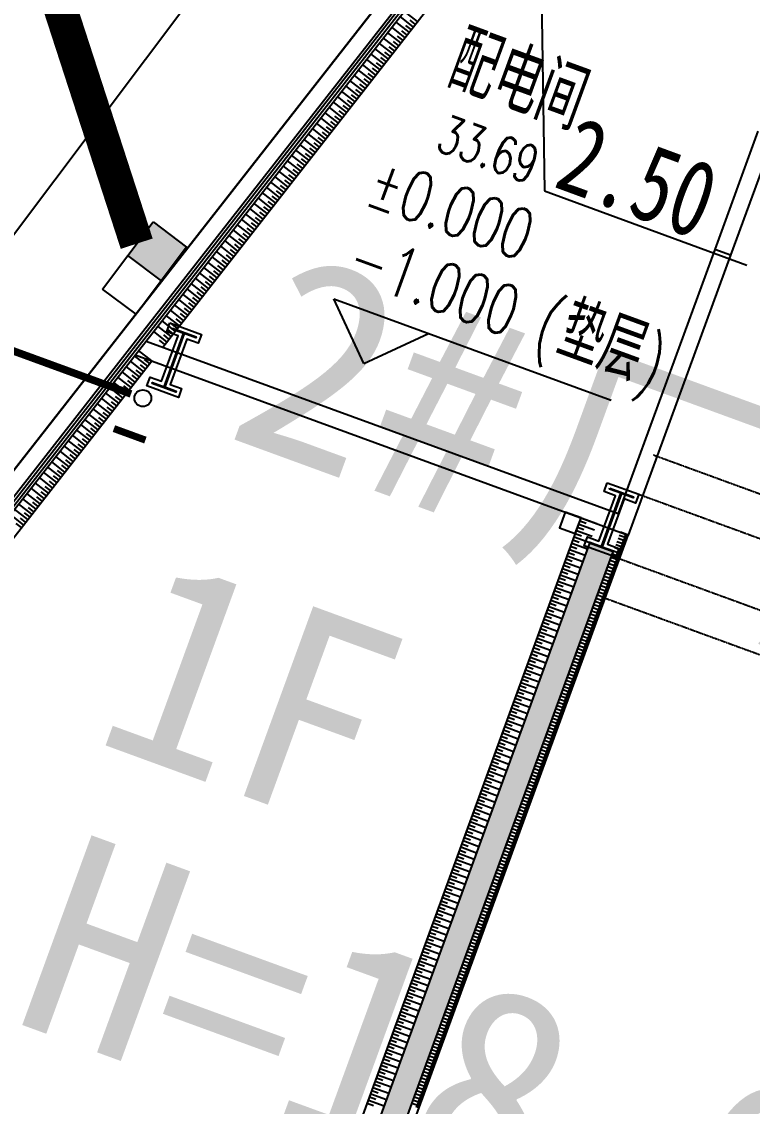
# Model space of a CAD drawing. Extents: x -111898 to 889894, y -2 to 1194865.
# Drawn here: x 571220 to 579928, y 933711 to 946635 of the extents above; entities that cross this region are included whole.
import ezdxf

# ---------------------------------------------------------------- set-up
doc = ezdxf.new("R2010")
doc.units = 0
doc.header["$LTSCALE"] = 10
doc.header["$MEASUREMENT"] = 0
doc.linetypes.add('10平面$0$DASH', pattern=[0.35, 0.25, -0.1])
doc.layers.get('Defpoints').update_dxf_attribs({"color": 210})
for name, color, linetype in [('0-WALL', 252, 'Continuous'), ('1-单体雨水', 131, 'Continuous'), ('10平面$0$99平面图例外参$0$A-HATCH-2', 251, 'Continuous'), ('10平面$0$A-LIN-V', 9, 'Continuous'), ('10平面$0$AS-WALL', 40, 'Continuous'), ('10平面$0$PUB_HATCH', 8, 'Continuous'), ('Gps-ZF雨水', 4, 'TG_Y'), ('TWT_雨水口', 4, 'Continuous'), ('VPIPE-雨水', 4, 'Continuous'), ('WALL', 252, 'Continuous'), ('污水标高', 2, 'Continuous')]:
    doc.layers.add(name, color=color, linetype=linetype)
doc.styles.add('-宋体', font='', dxfattribs={"width": 0.75})
doc.styles.add('10平面$0$A-AREA', font='SIMPLEX', dxfattribs={"bigfont": 'GBCBIG'})
doc.styles.add('10平面$0$A-STANDARD', font='SIMPLEX', dxfattribs={"bigfont": 'GBCBIG'})
doc.styles.add('TG_LINETYPE', font='SIMPLEX', dxfattribs={"width": 0.8, "height": 3.5, "bigfont": 'HZTXT'})
doc.styles.add('黑体', font='', dxfattribs={"height": 12})
doc.styles.get('-宋体').set_extended_font_data('SimSun')
doc.styles.get('黑体').set_extended_font_data('SimHei')
doc.linetypes.add('TG_Y', pattern='A,2,-0.3,["Y",TG_LINETYPE,S=0.1,R=0,X=-0.25,Y=-0.15],0', length=2.3)

# ---------------------------------------------------------------- blocks, each defined once
blk = doc.blocks.new('10平面$0$99平面图例外参$0$$LinePat$填挖边坡')
at = {"color": 0}
for p, q in [((0, 0), (0, -1500)), ((300, 0), (300, -600))]:
    blk.add_line(p, q, dxfattribs=at)
at = {"layer": 'Defpoints', "color": 0}
blk.add_point((600, 0), dxfattribs=at)
blk = doc.blocks.new('$TwtSys$00000424')
for p, q in [((-500, 250), (500, 250)), ((-500, -250), (-500, 250)), ((0, -250), (0, 250)), ((500, 250), (500, -250)), ((500, -250), (-500, -250))]:
    blk.add_line(p, q)
blk.add_solid([(0, 250), (500, 250), (0, -250), (500, -250)])

msp = doc.modelspace()

# ---------------------------------------------------------------- hatches: boundary and pattern name
at = {"layer": '0-WALL'}
h = msp.add_hatch(dxfattribs=at)
h.set_pattern_fill('草坪或沼泽', color=8, scale=400, angle=-0.200257)
h.set_pattern_definition([(359.79974, (-824318.4, 704905.5), (1605.5824, 1594.398), [240, -48, 64, -48, 240, -960]), (359.79974, (-824398.3, 704953.8), (1605.5824, 1594.398), [160, -120, 240, -120, 160, -800]), (359.79974, (-823836, 705591.9), (1605.5824, 1594.398), [200, -80, 200, -1120]), (359.79974, (-824634.9, 705914.7), (1605.5824, 1594.398), [80, -160, 80, -1280]), (89.79974, (-824474.9, 705914.1), (-1594.398, 1605.5824), [144, -1456]), (89.79974, (-823998.3, 704952.4), (-1594.398, 1605.5824), [160, -1440]), (89.79974, (-823596, 705591), (-1594.398, 1605.5824), [160, -1440]), (44.79974, (-823790.3, 704935.7), (5.5922, 1599.9902), [160, -2102.7417]), (134.79974, (-824206.3, 704937.2), (-1599.9902, 5.5922), [160, -2102.7417]), (63.23469, (-823838.3, 704943.9), (5.5922, 1599.99023), [160, -3417.7088]), (75.7635, (-823918.27, 704952.15), (5.59221, 1599.99023), [160, -6436.969]), (75.7635, (-823516.03, 705590.75), (5.59221, 1599.99023), [128, -6468.969]), (75.7635, (-824442.9, 705914), (5.59221, 1599.99023), [112, -6484.969]), (103.835987, (-824078.27, 704952.7), (5.59221, 1599.99023), [160, -6436.969]), (103.835987, (-823676.03, 705591.3), (5.59221, 1599.99023), [128, -6468.969]), (103.835987, (-824506.9, 705914.2), (5.59221, 1599.99023), [112, -6484.969]), (116.364795, (-824158.3, 704945), (5.5922, 1599.99023), [160, -3417.7069])])
edge = h.paths.add_edge_path()
edge.add_line((741503.08, 933538.38), (741712.87, 934018.57))
edge.add_line((741712.87, 934018.57), (745060.96, 941812.89))
edge.add_line((745060.96, 941812.89), (766890.86, 1001849.76))
edge.add_line((766890.86, 1001849.76), (760346.98, 1016169.02))
edge.add_line((760346.98, 1016169.02), (737579.78, 1026362.54))
edge.add_line((737579.78, 1026362.54), (720756.11, 1037729.77))
edge.add_line((720756.11, 1037729.77), (653654.65, 1067773.01))
edge.add_line((653654.65, 1067773.01), (467795.25, 820503.81))
edge.add_line((467795.25, 820503.81), (468143.58, 820404.89))
edge.add_line((468143.58, 820404.89), (647181.92, 1058601.18))
edge.add_line((647181.92, 1058601.18), (648464.56, 1058132.56))
edge.add_line((648464.56, 1058132.56), (650350.23, 1063296.8))
edge.add_line((650350.23, 1063296.8), (720796.15, 1037558.69))
edge.add_line((720796.15, 1037558.69), (718909.6, 1032395.07))
edge.add_line((718909.6, 1032395.07), (725484.49, 1029992.9))
edge.add_line((725484.49, 1029992.9), (726513.26, 1032808.65))
edge.add_line((726513.26, 1032808.65), (729331.07, 1031779.14))
edge.add_line((729331.07, 1031779.14), (728302.36, 1028963.46))
edge.add_line((728302.36, 1028963.46), (747084.56, 1022101.19))
edge.add_line((747084.56, 1022101.19), (755217.14, 1018452.95))
edge.add_arc((743028.5, 1006160.87), 17310.64, -14.619994, 45.242091, ccw=False)
edge.add_line((759778.64, 1001791.54), (760685.99, 1001458.08))
edge.add_line((760685.99, 1001458.08), (765094.65, 999847.31))
edge.add_line((765094.65, 999847.31), (740941.69, 933744.02))
edge.add_line((740941.69, 933744.02), (741503.08, 933538.38))
at = {"layer": '10平面$0$PUB_HATCH'}
h = msp.add_hatch(dxfattribs=at)
h.set_pattern_fill('石膏板', color=256, scale=30, angle=-20.070289, style=0)
h.set_pattern_definition([(24.929711, (581260.3, 187846.72), (-44.707476, 96.183378), [24, -82.06602]), (114.929711, (581417.13, 187789.42), (-96.183378, -44.707476), [24, -82.06602])])
h.paths.add_polyline_path([(577988.7, 940419.94), (573280.37, 927533.13), (573562.16, 927430.18), (578270.49, 940316.99)])

# ---------------------------------------------------------------- linework, layer by layer
at = {"layer": '0-WALL'}
msp.add_lwpolyline([(538866.53, 897594.94), (540564.37, 902241.95), (583454.23, 957054.5), (585074.39, 956462.56), (585689.2, 958145.32, 0.20332738), (578593.17, 954034.59), (536751.57, 898367.67)], format="xyb", close=True, dxfattribs=at)
at = {"layer": '1-单体雨水', "const_width": 90}
msp.add_lwpolyline([(569845.81, 943177.37), (572522.74, 942199.33)], dxfattribs=at)
at = {"layer": '10平面$0$A-LIN-V', "color": 8}
for p, q in [((572900.74, 942757.98), (577727.83, 948926.02)), ((541012.29, 902010.93), (572771.16, 942592.39)), ((573092.52, 927601.76), (577886.64, 940723.4)), ((573656.08, 927395.86), (578450.21, 940517.49))]:
    msp.add_line(p, q, dxfattribs=at)
at = {"layer": '10平面$0$AS-WALL', "color": 8}
for p, q in [((577988.7, 940419.94), (573280.37, 927533.13)), ((578270.49, 940316.99), (577988.7, 940419.94)), ((573562.16, 927430.18), (578270.49, 940316.99))]:
    msp.add_line(p, q, dxfattribs=at)
at = {"layer": 'Defpoints', "color": 1}
msp.add_lwpolyline([(577818.01, 940535.54), (577886.64, 940723.4), (577698.79, 940792.03), (577630.15, 940604.18)], close=True, dxfattribs=at)
at = {"layer": 'Gps-ZF雨水', "ltscale": 0.1, "const_width": 400}
for points in [[(572590.61, 943989.66), (570708.09, 949784.01)], [(572492.04, 941678.21), (572521.02, 941757.53)]]:
    msp.add_lwpolyline(points, dxfattribs=at)
at = {"layer": 'VPIPE-雨水', "linetype": 'Continuous'}
msp.add_circle((572663.63, 942147.85), 100, dxfattribs=at)
at = {"layer": 'WALL', "color": 8}
for p, q in [((572549.71, 942796.2), (577506.38, 949129.83)), ((572575.96, 942775.65), (577532.63, 949109.28)), ((572602.21, 942755.11), (577558.88, 949088.74)), ((572628.46, 942734.57), (577585.13, 949068.2)), ((579995.37, 945329.45), (579480.61, 943920.55)), ((580183.23, 945260.82), (579668.47, 943851.91)), ((579480.61, 943920.55), (578330.99, 940773.98)), ((579668.47, 943851.91), (578450.21, 940517.49)), ((575298.67, 942563.25), (574941.01, 943332.72)), ((574941.01, 943332.72), (578247.25, 942124.75)), ((575298.67, 942563.25), (576068.13, 942920.91)), ((540746.79, 902158.45), (572549.71, 942796.2)), ((572703.25, 942830.13), (578330.99, 940773.98)), ((540776.29, 902142.06), (572575.96, 942775.65)), ((540805.79, 902125.67), (572602.21, 942755.11)), ((540835.29, 902109.28), (572628.46, 942734.57)), ((572573.66, 942664.55), (578450.21, 940517.49))]:
    msp.add_line(p, q, dxfattribs=at)
at = {"layer": 'WALL', "color": 8, "linetype": '10平面$0$DASH'}
for p, q in [((578746.41, 941473.93), (705829.96, 895042.66)), ((578574.83, 941004.29), (705658.38, 894573.03)), ((578300.29, 940252.87), (705383.84, 893821.61)), ((578128.7, 939783.23), (705212.25, 893351.97))]:
    msp.add_line(p, q, dxfattribs=at)
at = {"layer": 'WALL', "color": 8}
for points in [[(539724.47, 899943.12), (540564.37, 902241.95), (575898.74, 947392.18), (576134.99, 947207.29)], [(579668.47, 943851.91), (579480.61, 943920.55)]]:
    msp.add_lwpolyline(points, dxfattribs=at)
for points in [[(572986.16, 943046.17), (573361.87, 942908.9), (573323.43, 942803.7), (573186.3, 942853.8), (572988.63, 942312.78), (573125.76, 942262.68), (573087.33, 942157.48), (572711.62, 942294.75), (572750.06, 942399.95), (572887.19, 942349.84), (573084.86, 942890.86), (572947.72, 942940.97)], [(573015.96, 942982.04), (573297.74, 942879.09), (573293.63, 942867.82), (573156.49, 942917.92), (572924.51, 942282.98), (573061.64, 942232.87), (573057.52, 942221.6), (572775.74, 942324.55), (572779.86, 942335.82), (572916.99, 942285.72), (573148.98, 942920.67), (573011.84, 942970.77)], [(578199.12, 941141.56), (578574.83, 941004.29), (578536.39, 940899.09), (578399.26, 940949.19), (578201.59, 940408.17), (578338.73, 940358.07), (578300.29, 940252.87), (577924.58, 940390.14), (577963.02, 940495.34), (578100.15, 940445.24), (578297.82, 940986.26), (578160.68, 941036.36)], [(578228.92, 941077.44), (578510.71, 940974.48), (578506.59, 940963.21), (578369.45, 941013.32), (578137.47, 940378.37), (578274.6, 940328.26), (578270.49, 940316.99), (577988.7, 940419.94), (577992.82, 940431.22), (578129.96, 940381.11), (578361.94, 941016.06), (578224.81, 941066.16)]]:
    msp.add_lwpolyline(points, close=True, dxfattribs=at)
at = {"layer": '污水标高', "color": 2}
for p, q in [((577348.31, 950874.58), (577452.36, 944619.2)), ((577452.36, 944619.2), (579860.75, 943733.07))]:
    msp.add_line(p, q, dxfattribs=at)

# ---------------------------------------------------------------- block references
at = {"layer": '10平面$0$99平面图例外参$0$A-HATCH-2', "color": 8}
for p, xscale, yscale, zscale, rotation in [((575886.57, 946573.26), 0.1345763054429145, 0.1333333333333333, 0.1333333333333333, 231.9534248527316), ((575936.33, 946636.85), 0.1345763054429145, 0.1333333333333333, 0.1333333333333333, 231.9534248527316), ((575787.04, 946446.09), 0.1345763054429145, 0.1333333333333333, 0.1333333333333333, 231.9534248527316), ((575836.81, 946509.68), 0.1345763054429145, 0.1333333333333333, 0.1333333333333333, 231.9534248527316), ((575687.52, 946318.91), 0.1345763054429145, 0.1333333333333333, 0.1333333333333333, 231.9534248527316), ((575737.28, 946382.5), 0.1345763054429145, 0.1333333333333333, 0.1333333333333333, 231.9534248527316), ((575587.99, 946191.74), 0.1345763054429145, 0.1333333333333333, 0.1333333333333333, 231.9534248527316), ((575637.75, 946255.32), 0.1345763054429145, 0.1333333333333333, 0.1333333333333333, 231.9534248527316), ((575488.46, 946064.56), 0.1345763054429145, 0.1333333333333333, 0.1333333333333333, 231.9534248527316), ((575538.22, 946128.15), 0.1345763054429145, 0.1333333333333333, 0.1333333333333333, 231.9534248527316), ((575388.93, 945937.38), 0.1345763054429145, 0.1333333333333333, 0.1333333333333333, 231.9534248527316), ((575438.7, 946000.97), 0.1345763054429145, 0.1333333333333333, 0.1333333333333333, 231.9534248527316), ((575289.41, 945810.21), 0.1345763054429145, 0.1333333333333333, 0.1333333333333333, 231.9534248527316), ((575339.17, 945873.79), 0.1345763054429145, 0.1333333333333333, 0.1333333333333333, 231.9534248527316), ((575189.88, 945683.03), 0.1345763054429145, 0.1333333333333333, 0.1333333333333333, 231.9534248527316), ((575239.64, 945746.62), 0.1345763054429145, 0.1333333333333333, 0.1333333333333333, 231.9534248527316), ((575090.35, 945555.85), 0.1345763054429145, 0.1333333333333333, 0.1333333333333333, 231.9534248527316), ((575140.11, 945619.44), 0.1345763054429145, 0.1333333333333333, 0.1333333333333333, 231.9534248527316), ((574990.82, 945428.68), 0.1345763054429145, 0.1333333333333333, 0.1333333333333333, 231.9534248527316), ((575040.59, 945492.27), 0.1345763054429145, 0.1333333333333333, 0.1333333333333333, 231.9534248527316), ((574891.3, 945301.5), 0.1345763054429145, 0.1333333333333333, 0.1333333333333333, 231.9534248527316), ((574941.06, 945365.09), 0.1345763054429145, 0.1333333333333333, 0.1333333333333333, 231.9534248527316), ((574791.77, 945174.33), 0.1345763054429145, 0.1333333333333333, 0.1333333333333333, 231.9534248527316), ((574841.53, 945237.91), 0.1345763054429145, 0.1333333333333333, 0.1333333333333333, 231.9534248527316), ((574692.24, 945047.15), 0.1345763054429145, 0.1333333333333333, 0.1333333333333333, 231.9534248527316), ((574742, 945110.74), 0.1345763054429145, 0.1333333333333333, 0.1333333333333333, 231.9534248527316), ((574592.71, 944919.97), 0.1345763054429145, 0.1333333333333333, 0.1333333333333333, 231.9534248527316), ((574642.48, 944983.56), 0.1345763054429145, 0.1333333333333333, 0.1333333333333333, 231.9534248527316), ((574443.42, 944729.21), 0.1345763054429145, 0.1333333333333333, 0.1333333333333333, 231.9534248527316), ((574493.18, 944792.8), 0.1345763054429145, 0.1333333333333333, 0.1333333333333333, 231.9534248527316), ((574542.95, 944856.38), 0.1345763054429145, 0.1333333333333333, 0.1333333333333333, 231.9534248527316), ((574343.89, 944602.03), 0.1345763054429145, 0.1333333333333333, 0.1333333333333333, 231.9534248527316), ((574393.66, 944665.62), 0.1345763054429145, 0.1333333333333333, 0.1333333333333333, 231.9534248527316), ((574244.37, 944474.86), 0.1345763054429145, 0.1333333333333333, 0.1333333333333333, 231.9534248527316), ((574294.13, 944538.44), 0.1345763054429145, 0.1333333333333333, 0.1333333333333333, 231.9534248527316), ((574144.84, 944347.68), 0.1345763054429145, 0.1333333333333333, 0.1333333333333333, 231.9534248527316), ((574194.6, 944411.27), 0.1345763054429145, 0.1333333333333333, 0.1333333333333333, 231.9534248527316), ((574045.31, 944220.5), 0.1345763054429145, 0.1333333333333333, 0.1333333333333333, 231.9534248527316), ((574095.07, 944284.09), 0.1345763054429145, 0.1333333333333333, 0.1333333333333333, 231.9534248527316), ((573945.78, 944093.33), 0.1345763054429145, 0.1333333333333333, 0.1333333333333333, 231.9534248527316), ((573995.55, 944156.92), 0.1345763054429145, 0.1333333333333333, 0.1333333333333333, 231.9534248527316), ((573846.26, 943966.15), 0.1345763054429145, 0.1333333333333333, 0.1333333333333333, 231.9534248527316), ((573896.02, 944029.74), 0.1345763054429145, 0.1333333333333333, 0.1333333333333333, 231.9534248527316), ((573746.73, 943838.97), 0.1345763054429145, 0.1333333333333333, 0.1333333333333333, 231.9534248527316), ((573796.49, 943902.56), 0.1345763054429145, 0.1333333333333333, 0.1333333333333333, 231.9534248527316), ((573647.2, 943711.8), 0.1345763054429145, 0.1333333333333333, 0.1333333333333333, 231.9534248527316), ((573696.96, 943775.39), 0.1345763054429145, 0.1333333333333333, 0.1333333333333333, 231.9534248527316), ((573547.67, 943584.62), 0.1345763054429145, 0.1333333333333333, 0.1333333333333333, 231.9534248527316), ((573597.44, 943648.21), 0.1345763054429145, 0.1333333333333333, 0.1333333333333333, 231.9534248527316), ((573448.15, 943457.45), 0.1345763054429145, 0.1333333333333333, 0.1333333333333333, 231.9534248527316), ((573497.91, 943521.03), 0.1345763054429145, 0.1333333333333333, 0.1333333333333333, 231.9534248527316), ((573348.62, 943330.27), 0.1345763054429145, 0.1333333333333333, 0.1333333333333333, 231.9534248527316), ((573398.38, 943393.86), 0.1345763054429145, 0.1333333333333333, 0.1333333333333333, 231.9534248527316), ((573249.09, 943203.09), 0.1345763054429145, 0.1333333333333333, 0.1333333333333333, 231.9534248527316), ((573298.85, 943266.68), 0.1345763054429145, 0.1333333333333333, 0.1333333333333333, 231.9534248527316), ((573149.56, 943075.92), 0.1345763054429145, 0.1333333333333333, 0.1333333333333333, 231.9534248527316), ((573199.33, 943139.51), 0.1345763054429145, 0.1333333333333333, 0.1333333333333333, 231.9534248527316), ((573050.04, 942948.74), 0.1345763054429145, 0.1333333333333333, 0.1333333333333333, 231.9534248527316), ((573099.8, 943012.33), 0.1345763054429145, 0.1333333333333333, 0.1333333333333333, 231.9534248527316), ((572950.51, 942821.57), 0.1345763054429145, 0.1333333333333333, 0.1333333333333333, 231.9534248527316), ((573000.27, 942885.15), 0.1345763054429145, 0.1333333333333333, 0.1333333333333333, 231.9534248527316), ((572771.16, 942592.39), 0.133362719495067, 0.1333333333333333, 0.1333333333333333, 231.9534248527314), ((572623.21, 942403.35), 0.133362719495067, 0.1333333333333333, 0.1333333333333333, 231.9534248527314), ((572672.53, 942466.36), 0.133362719495067, 0.1333333333333333, 0.1333333333333333, 231.9534248527314), ((572721.84, 942529.38), 0.133362719495067, 0.1333333333333333, 0.1333333333333333, 231.9534248527314), ((572524.58, 942277.32), 0.133362719495067, 0.1333333333333333, 0.1333333333333333, 231.9534248527314), ((572573.9, 942340.33), 0.133362719495067, 0.1333333333333333, 0.1333333333333333, 231.9534248527314), ((572425.95, 942151.29), 0.133362719495067, 0.1333333333333333, 0.1333333333333333, 231.9534248527314), ((572475.27, 942214.3), 0.133362719495067, 0.1333333333333333, 0.1333333333333333, 231.9534248527314), ((572327.32, 942025.26), 0.133362719495067, 0.1333333333333333, 0.1333333333333333, 231.9534248527314), ((572376.64, 942088.27), 0.133362719495067, 0.1333333333333333, 0.1333333333333333, 231.9534248527314), ((572228.69, 941899.23), 0.133362719495067, 0.1333333333333333, 0.1333333333333333, 231.9534248527314), ((572278.01, 941962.24), 0.133362719495067, 0.1333333333333333, 0.1333333333333333, 231.9534248527314), ((572130.06, 941773.2), 0.133362719495067, 0.1333333333333333, 0.1333333333333333, 231.9534248527314), ((572179.38, 941836.22), 0.133362719495067, 0.1333333333333333, 0.1333333333333333, 231.9534248527314), ((572031.43, 941647.17), 0.133362719495067, 0.1333333333333333, 0.1333333333333333, 231.9534248527314), ((572080.75, 941710.19), 0.133362719495067, 0.1333333333333333, 0.1333333333333333, 231.9534248527314), ((571932.8, 941521.14), 0.133362719495067, 0.1333333333333333, 0.1333333333333333, 231.9534248527314), ((571982.12, 941584.16), 0.133362719495067, 0.1333333333333333, 0.1333333333333333, 231.9534248527314), ((571834.17, 941395.11), 0.133362719495067, 0.1333333333333333, 0.1333333333333333, 231.9534248527314), ((571883.49, 941458.13), 0.133362719495067, 0.1333333333333333, 0.1333333333333333, 231.9534248527314), ((571735.54, 941269.08), 0.133362719495067, 0.1333333333333333, 0.1333333333333333, 231.9534248527314), ((571784.86, 941332.1), 0.133362719495067, 0.1333333333333333, 0.1333333333333333, 231.9534248527314), ((571636.91, 941143.05), 0.133362719495067, 0.1333333333333333, 0.1333333333333333, 231.9534248527314), ((571686.23, 941206.07), 0.133362719495067, 0.1333333333333333, 0.1333333333333333, 231.9534248527314), ((571538.28, 941017.02), 0.133362719495067, 0.1333333333333333, 0.1333333333333333, 231.9534248527314), ((571587.6, 941080.04), 0.133362719495067, 0.1333333333333333, 0.1333333333333333, 231.9534248527314), ((571439.65, 940891), 0.133362719495067, 0.1333333333333333, 0.1333333333333333, 231.9534248527314), ((571488.97, 940954.01), 0.133362719495067, 0.1333333333333333, 0.1333333333333333, 231.9534248527314), ((571341.02, 940764.97), 0.133362719495067, 0.1333333333333333, 0.1333333333333333, 231.9534248527314), ((571390.34, 940827.98), 0.133362719495067, 0.1333333333333333, 0.1333333333333333, 231.9534248527314), ((571242.39, 940638.94), 0.133362719495067, 0.1333333333333333, 0.1333333333333333, 231.9534248527314), ((571291.71, 940701.95), 0.133362719495067, 0.1333333333333333, 0.1333333333333333, 231.9534248527314), ((577886.64, 940723.4), -0.1338122605365914, 0.1333333333333333, 0.1333333333333333, 69.92971143377902), ((577859.09, 940647.99), -0.1338122605365914, 0.1333333333333333, 0.1333333333333333, 69.92971143377902), ((577803.99, 940497.16), -0.1338122605365914, 0.1333333333333333, 0.1333333333333333, 69.92971143377902), ((577831.54, 940572.57), -0.1338122605365914, 0.1333333333333333, 0.1333333333333333, 69.92971143377902), ((578422.73, 940442.3), 0.06671442215871667, 0.06666666666666667, 0.06666666666666667, 249.9297114335308), ((578436.47, 940479.9), 0.06671442215871667, 0.06666666666666667, 0.06666666666666667, 249.9297114335308), ((578450.21, 940517.49), 0.06671442215871667, 0.06666666666666667, 0.06666666666666667, 249.9297114335308), ((577748.88, 940346.34), -0.1338122605365914, 0.1333333333333333, 0.1333333333333333, 69.92971143377902), ((577776.43, 940421.75), -0.1338122605365914, 0.1333333333333333, 0.1333333333333333, 69.92971143377902), ((578381.52, 940329.51), 0.06671442215871667, 0.06666666666666667, 0.06666666666666667, 249.9297114335308), ((578395.26, 940367.1), 0.06671442215871667, 0.06666666666666667, 0.06666666666666667, 249.9297114335308), ((578409, 940404.7), 0.06671442215871667, 0.06666666666666667, 0.06666666666666667, 249.9297114335308), ((577721.33, 940270.93), -0.1338122605365914, 0.1333333333333333, 0.1333333333333333, 69.92971143377902), ((578326.58, 940179.11), 0.06671442215871667, 0.06666666666666667, 0.06666666666666667, 249.9297114335308), ((578340.31, 940216.71), 0.06671442215871667, 0.06666666666666667, 0.06666666666666667, 249.9297114335308), ((578354.05, 940254.31), 0.06671442215871667, 0.06666666666666667, 0.06666666666666667, 249.9297114335308), ((578367.79, 940291.91), 0.06671442215871667, 0.06666666666666667, 0.06666666666666667, 249.9297114335308), ((577666.22, 940120.1), -0.1338122605365914, 0.1333333333333333, 0.1333333333333333, 69.92971143377902), ((577693.78, 940195.52), -0.1338122605365914, 0.1333333333333333, 0.1333333333333333, 69.92971143377902), ((578285.36, 940066.32), 0.06671442215871667, 0.06666666666666667, 0.06666666666666667, 249.9297114335308), ((578299.1, 940103.92), 0.06671442215871667, 0.06666666666666667, 0.06666666666666667, 249.9297114335308), ((578312.84, 940141.52), 0.06671442215871667, 0.06666666666666667, 0.06666666666666667, 249.9297114335308), ((577611.12, 939969.28), -0.1338122605365914, 0.1333333333333333, 0.1333333333333333, 69.92971143377902), ((577638.67, 940044.69), -0.1338122605365914, 0.1333333333333333, 0.1333333333333333, 69.92971143377902), ((578230.42, 939915.93), 0.06671442215871667, 0.06666666666666667, 0.06666666666666667, 249.9297114335308), ((578244.15, 939953.53), 0.06671442215871667, 0.06666666666666667, 0.06666666666666667, 249.9297114335308), ((578257.89, 939991.12), 0.06671442215871667, 0.06666666666666667, 0.06666666666666667, 249.9297114335308), ((578271.63, 940028.72), 0.06671442215871667, 0.06666666666666667, 0.06666666666666667, 249.9297114335308), ((577556.01, 939818.46), -0.1338122605365914, 0.1333333333333333, 0.1333333333333333, 69.92971143377902), ((577583.57, 939893.87), -0.1338122605365914, 0.1333333333333333, 0.1333333333333333, 69.92971143377902), ((578189.21, 939803.14), 0.06671442215871667, 0.06666666666666667, 0.06666666666666667, 249.9297114335308), ((578202.94, 939840.73), 0.06671442215871667, 0.06666666666666667, 0.06666666666666667, 249.9297114335308), ((578216.68, 939878.33), 0.06671442215871667, 0.06666666666666667, 0.06666666666666667, 249.9297114335308), ((577528.46, 939743.05), -0.1338122605365914, 0.1333333333333333, 0.1333333333333333, 69.92971143377902), ((578134.26, 939652.74), 0.06671442215871667, 0.06666666666666667, 0.06666666666666667, 249.9297114335308), ((578148, 939690.34), 0.06671442215871667, 0.06666666666666667, 0.06666666666666667, 249.9297114335308), ((578161.73, 939727.94), 0.06671442215871667, 0.06666666666666667, 0.06666666666666667, 249.9297114335308), ((578175.47, 939765.54), 0.06671442215871667, 0.06666666666666667, 0.06666666666666667, 249.9297114335308), ((577473.36, 939592.22), -0.1338122605365914, 0.1333333333333333, 0.1333333333333333, 69.92971143377902), ((577500.91, 939667.63), -0.1338122605365914, 0.1333333333333333, 0.1333333333333333, 69.92971143377902), ((578093.05, 939539.95), 0.06671442215871667, 0.06666666666666667, 0.06666666666666667, 249.9297114335308), ((578106.79, 939577.55), 0.06671442215871667, 0.06666666666666667, 0.06666666666666667, 249.9297114335308), ((578120.52, 939615.15), 0.06671442215871667, 0.06666666666666667, 0.06666666666666667, 249.9297114335308), ((577418.25, 939441.4), -0.1338122605365914, 0.1333333333333333, 0.1333333333333333, 69.92971143377902), ((577445.8, 939516.81), -0.1338122605365914, 0.1333333333333333, 0.1333333333333333, 69.92971143377902), ((578038.1, 939389.56), 0.06671442215871667, 0.06666666666666667, 0.06666666666666667, 249.9297114335308), ((578051.84, 939427.16), 0.06671442215871667, 0.06666666666666667, 0.06666666666666667, 249.9297114335308), ((578065.58, 939464.76), 0.06671442215871667, 0.06666666666666667, 0.06666666666666667, 249.9297114335308), ((578079.31, 939502.35), 0.06671442215871667, 0.06666666666666667, 0.06666666666666667, 249.9297114335308), ((577390.7, 939365.99), -0.1338122605365914, 0.1333333333333333, 0.1333333333333333, 69.92971143377902), ((577996.89, 939276.77), 0.06671442215871667, 0.06666666666666667, 0.06666666666666667, 249.9297114335308), ((578010.63, 939314.36), 0.06671442215871667, 0.06666666666666667, 0.06666666666666667, 249.9297114335308), ((578024.37, 939351.96), 0.06671442215871667, 0.06666666666666667, 0.06666666666666667, 249.9297114335308), ((577335.59, 939215.16), -0.1338122605365914, 0.1333333333333333, 0.1333333333333333, 69.92971143377902), ((577363.15, 939290.58), -0.1338122605365914, 0.1333333333333333, 0.1333333333333333, 69.92971143377902), ((577955.68, 939163.97), 0.06671442215871667, 0.06666666666666667, 0.06666666666666667, 249.9297114335308), ((577969.42, 939201.57), 0.06671442215871667, 0.06666666666666667, 0.06666666666666667, 249.9297114335308), ((577983.16, 939239.17), 0.06671442215871667, 0.06666666666666667, 0.06666666666666667, 249.9297114335308), ((577280.49, 939064.34), -0.1338122605365914, 0.1333333333333333, 0.1333333333333333, 69.92971143377902), ((577308.04, 939139.75), -0.1338122605365914, 0.1333333333333333, 0.1333333333333333, 69.92971143377902), ((577900.74, 939013.58), 0.06671442215871667, 0.06666666666666667, 0.06666666666666667, 249.9297114335308), ((577914.47, 939051.18), 0.06671442215871667, 0.06666666666666667, 0.06666666666666667, 249.9297114335308), ((577928.21, 939088.78), 0.06671442215871667, 0.06666666666666667, 0.06666666666666667, 249.9297114335308), ((577941.95, 939126.38), 0.06671442215871667, 0.06666666666666667, 0.06666666666666667, 249.9297114335308), ((577225.38, 938913.52), -0.1338122605365914, 0.1333333333333333, 0.1333333333333333, 69.92971143377902), ((577252.94, 938988.93), -0.1338122605365914, 0.1333333333333333, 0.1333333333333333, 69.92971143377902), ((577859.53, 938900.79), 0.06671442215871667, 0.06666666666666667, 0.06666666666666667, 249.9297114335308), ((577873.26, 938938.39), 0.06671442215871667, 0.06666666666666667, 0.06666666666666667, 249.9297114335308), ((577887, 938975.98), 0.06671442215871667, 0.06666666666666667, 0.06666666666666667, 249.9297114335308), ((577197.83, 938838.11), -0.1338122605365914, 0.1333333333333333, 0.1333333333333333, 69.92971143377902), ((577804.58, 938750.4), 0.06671442215871667, 0.06666666666666667, 0.06666666666666667, 249.9297114335308), ((577818.32, 938787.99), 0.06671442215871667, 0.06666666666666667, 0.06666666666666667, 249.9297114335308), ((577832.05, 938825.59), 0.06671442215871667, 0.06666666666666667, 0.06666666666666667, 249.9297114335308), ((577845.79, 938863.19), 0.06671442215871667, 0.06666666666666667, 0.06666666666666667, 249.9297114335308), ((577142.73, 938687.28), -0.1338122605365914, 0.1333333333333333, 0.1333333333333333, 69.92971143377902), ((577170.28, 938762.69), -0.1338122605365914, 0.1333333333333333, 0.1333333333333333, 69.92971143377902), ((577763.37, 938637.6), 0.06671442215871667, 0.06666666666666667, 0.06666666666666667, 249.9297114335308), ((577777.11, 938675.2), 0.06671442215871667, 0.06666666666666667, 0.06666666666666667, 249.9297114335308), ((577790.84, 938712.8), 0.06671442215871667, 0.06666666666666667, 0.06666666666666667, 249.9297114335308), ((577087.62, 938536.46), -0.1338122605365914, 0.1333333333333333, 0.1333333333333333, 69.92971143377902), ((577115.17, 938611.87), -0.1338122605365914, 0.1333333333333333, 0.1333333333333333, 69.92971143377902), ((577708.42, 938487.21), 0.06671442215871667, 0.06666666666666667, 0.06666666666666667, 249.9297114335308), ((577722.16, 938524.81), 0.06671442215871667, 0.06666666666666667, 0.06666666666666667, 249.9297114335308), ((577735.9, 938562.41), 0.06671442215871667, 0.06666666666666667, 0.06666666666666667, 249.9297114335308), ((577749.63, 938600.01), 0.06671442215871667, 0.06666666666666667, 0.06666666666666667, 249.9297114335308), ((577060.07, 938461.05), -0.1338122605365914, 0.1333333333333333, 0.1333333333333333, 69.92971143377902), ((577667.21, 938374.42), 0.06671442215871667, 0.06666666666666667, 0.06666666666666667, 249.9297114335308), ((577680.95, 938412.02), 0.06671442215871667, 0.06666666666666667, 0.06666666666666667, 249.9297114335308), ((577694.68, 938449.61), 0.06671442215871667, 0.06666666666666667, 0.06666666666666667, 249.9297114335308), ((577004.96, 938310.22), -0.1338122605365914, 0.1333333333333333, 0.1333333333333333, 69.92971143377902), ((577032.52, 938385.64), -0.1338122605365914, 0.1333333333333333, 0.1333333333333333, 69.92971143377902), ((577626, 938261.63), 0.06671442215871667, 0.06666666666666667, 0.06666666666666667, 249.9297114335308), ((577639.74, 938299.22), 0.06671442215871667, 0.06666666666666667, 0.06666666666666667, 249.9297114335308), ((577653.47, 938336.82), 0.06671442215871667, 0.06666666666666667, 0.06666666666666667, 249.9297114335308), ((576949.86, 938159.4), -0.1338122605365914, 0.1333333333333333, 0.1333333333333333, 69.92971143377902), ((576977.41, 938234.81), -0.1338122605365914, 0.1333333333333333, 0.1333333333333333, 69.92971143377902), ((577571.05, 938111.23), 0.06671442215871667, 0.06666666666666667, 0.06666666666666667, 249.9297114335308), ((577584.79, 938148.83), 0.06671442215871667, 0.06666666666666667, 0.06666666666666667, 249.9297114335308), ((577598.53, 938186.43), 0.06671442215871667, 0.06666666666666667, 0.06666666666666667, 249.9297114335308), ((577612.26, 938224.03), 0.06671442215871667, 0.06666666666666667, 0.06666666666666667, 249.9297114335308), ((576894.75, 938008.58), -0.1338122605365914, 0.1333333333333333, 0.1333333333333333, 69.92971143377902), ((576922.31, 938083.99), -0.1338122605365914, 0.1333333333333333, 0.1333333333333333, 69.92971143377902), ((577529.84, 937998.44), 0.06671442215871667, 0.06666666666666667, 0.06666666666666667, 249.9297114335308), ((577543.58, 938036.04), 0.06671442215871667, 0.06666666666666667, 0.06666666666666667, 249.9297114335308), ((577557.32, 938073.64), 0.06671442215871667, 0.06666666666666667, 0.06666666666666667, 249.9297114335308), ((576867.2, 937933.17), -0.1338122605365914, 0.1333333333333333, 0.1333333333333333, 69.92971143377902), ((577474.9, 937848.05), 0.06671442215871667, 0.06666666666666667, 0.06666666666666667, 249.9297114335308), ((577488.63, 937885.65), 0.06671442215871667, 0.06666666666666667, 0.06666666666666667, 249.9297114335308), ((577502.37, 937923.25), 0.06671442215871667, 0.06666666666666667, 0.06666666666666667, 249.9297114335308), ((577516.11, 937960.84), 0.06671442215871667, 0.06666666666666667, 0.06666666666666667, 249.9297114335308), ((576812.1, 937782.34), -0.1338122605365914, 0.1333333333333333, 0.1333333333333333, 69.92971143377902), ((576839.65, 937857.75), -0.1338122605365914, 0.1333333333333333, 0.1333333333333333, 69.92971143377902), ((577433.69, 937735.26), 0.06671442215871667, 0.06666666666666667, 0.06666666666666667, 249.9297114335308), ((577447.42, 937772.85), 0.06671442215871667, 0.06666666666666667, 0.06666666666666667, 249.9297114335308), ((577461.16, 937810.45), 0.06671442215871667, 0.06666666666666667, 0.06666666666666667, 249.9297114335308), ((576756.99, 937631.52), -0.1338122605365914, 0.1333333333333333, 0.1333333333333333, 69.92971143377902), ((576784.55, 937706.93), -0.1338122605365914, 0.1333333333333333, 0.1333333333333333, 69.92971143377902), ((577378.74, 937584.87), 0.06671442215871667, 0.06666666666666667, 0.06666666666666667, 249.9297114335308), ((577392.48, 937622.46), 0.06671442215871667, 0.06666666666666667, 0.06666666666666667, 249.9297114335308), ((577406.21, 937660.06), 0.06671442215871667, 0.06666666666666667, 0.06666666666666667, 249.9297114335308), ((577419.95, 937697.66), 0.06671442215871667, 0.06666666666666667, 0.06666666666666667, 249.9297114335308), ((576729.44, 937556.11), -0.1338122605365914, 0.1333333333333333, 0.1333333333333333, 69.92971143377902), ((577337.53, 937472.07), 0.06671442215871667, 0.06666666666666667, 0.06666666666666667, 249.9297114335308), ((577351.27, 937509.67), 0.06671442215871667, 0.06666666666666667, 0.06666666666666667, 249.9297114335308), ((577365, 937547.27), 0.06671442215871667, 0.06666666666666667, 0.06666666666666667, 249.9297114335308), ((576674.34, 937405.28), -0.1338122605365914, 0.1333333333333333, 0.1333333333333333, 69.92971143377902), ((576701.89, 937480.69), -0.1338122605365914, 0.1333333333333333, 0.1333333333333333, 69.92971143377902), ((577282.58, 937321.68), 0.06671442215871667, 0.06666666666666667, 0.06666666666666667, 249.9297114335308), ((577296.32, 937359.28), 0.06671442215871667, 0.06666666666666667, 0.06666666666666667, 249.9297114335308), ((577310.06, 937396.88), 0.06671442215871667, 0.06666666666666667, 0.06666666666666667, 249.9297114335308), ((577323.79, 937434.47), 0.06671442215871667, 0.06666666666666667, 0.06666666666666667, 249.9297114335308), ((576619.23, 937254.46), -0.1338122605365914, 0.1333333333333333, 0.1333333333333333, 69.92971143377902), ((576646.78, 937329.87), -0.1338122605365914, 0.1333333333333333, 0.1333333333333333, 69.92971143377902), ((577241.37, 937208.89), 0.06671442215871667, 0.06666666666666667, 0.06666666666666667, 249.9297114335308), ((577255.11, 937246.48), 0.06671442215871667, 0.06666666666666667, 0.06666666666666667, 249.9297114335308), ((577268.85, 937284.08), 0.06671442215871667, 0.06666666666666667, 0.06666666666666667, 249.9297114335308), ((576564.13, 937103.64), -0.1338122605365914, 0.1333333333333333, 0.1333333333333333, 69.92971143377902), ((576591.68, 937179.05), -0.1338122605365914, 0.1333333333333333, 0.1333333333333333, 69.92971143377902), ((577200.16, 937096.09), 0.06671442215871667, 0.06666666666666667, 0.06666666666666667, 249.9297114335308), ((577213.9, 937133.69), 0.06671442215871667, 0.06666666666666667, 0.06666666666666667, 249.9297114335308), ((577227.64, 937171.29), 0.06671442215871667, 0.06666666666666667, 0.06666666666666667, 249.9297114335308), ((576536.57, 937028.22), -0.1338122605365914, 0.1333333333333333, 0.1333333333333333, 69.92971143377902), ((577145.22, 936945.7), 0.06671442215871667, 0.06666666666666667, 0.06666666666666667, 249.9297114335308), ((577158.95, 936983.3), 0.06671442215871667, 0.06666666666666667, 0.06666666666666667, 249.9297114335308), ((577172.69, 937020.9), 0.06671442215871667, 0.06666666666666667, 0.06666666666666667, 249.9297114335308), ((577186.43, 937058.5), 0.06671442215871667, 0.06666666666666667, 0.06666666666666667, 249.9297114335308), ((576481.47, 936877.4), -0.1338122605365914, 0.1333333333333333, 0.1333333333333333, 69.92971143377902), ((576509.02, 936952.81), -0.1338122605365914, 0.1333333333333333, 0.1333333333333333, 69.92971143377902), ((577104.01, 936832.91), 0.06671442215871667, 0.06666666666666667, 0.06666666666666667, 249.9297114335308), ((577117.74, 936870.51), 0.06671442215871667, 0.06666666666666667, 0.06666666666666667, 249.9297114335308), ((577131.48, 936908.1), 0.06671442215871667, 0.06666666666666667, 0.06666666666666667, 249.9297114335308), ((576426.36, 936726.58), -0.1338122605365914, 0.1333333333333333, 0.1333333333333333, 69.92971143377902), ((576453.92, 936801.99), -0.1338122605365914, 0.1333333333333333, 0.1333333333333333, 69.92971143377902), ((577049.06, 936682.52), 0.06671442215871667, 0.06666666666666667, 0.06666666666666667, 249.9297114335308), ((577062.79, 936720.12), 0.06671442215871667, 0.06666666666666667, 0.06666666666666667, 249.9297114335308), ((577076.53, 936757.71), 0.06671442215871667, 0.06666666666666667, 0.06666666666666667, 249.9297114335308), ((577090.27, 936795.31), 0.06671442215871667, 0.06666666666666667, 0.06666666666666667, 249.9297114335308), ((576398.81, 936651.17), -0.1338122605365914, 0.1333333333333333, 0.1333333333333333, 69.92971143377902), ((577007.85, 936569.72), 0.06671442215871667, 0.06666666666666667, 0.06666666666666667, 249.9297114335308), ((577021.58, 936607.32), 0.06671442215871667, 0.06666666666666667, 0.06666666666666667, 249.9297114335308), ((577035.32, 936644.92), 0.06671442215871667, 0.06666666666666667, 0.06666666666666667, 249.9297114335308), ((576343.71, 936500.34), -0.1338122605365914, 0.1333333333333333, 0.1333333333333333, 69.92971143377902), ((576371.26, 936575.75), -0.1338122605365914, 0.1333333333333333, 0.1333333333333333, 69.92971143377902), ((576952.9, 936419.33), 0.06671442215871667, 0.06666666666666667, 0.06666666666666667, 249.9297114335308), ((576966.64, 936456.93), 0.06671442215871667, 0.06666666666666667, 0.06666666666666667, 249.9297114335308), ((576980.37, 936494.53), 0.06671442215871667, 0.06666666666666667, 0.06666666666666667, 249.9297114335308), ((576994.11, 936532.13), 0.06671442215871667, 0.06666666666666667, 0.06666666666666667, 249.9297114335308), ((576288.6, 936349.52), -0.1338122605365914, 0.1333333333333333, 0.1333333333333333, 69.92971143377902), ((576316.15, 936424.93), -0.1338122605365914, 0.1333333333333333, 0.1333333333333333, 69.92971143377902), ((576911.69, 936306.54), 0.06671442215871667, 0.06666666666666667, 0.06666666666666667, 249.9297114335308), ((576925.43, 936344.14), 0.06671442215871667, 0.06666666666666667, 0.06666666666666667, 249.9297114335308), ((576939.16, 936381.74), 0.06671442215871667, 0.06666666666666667, 0.06666666666666667, 249.9297114335308), ((576233.5, 936198.7), -0.1338122605365914, 0.1333333333333333, 0.1333333333333333, 69.92971143377902), ((576261.05, 936274.11), -0.1338122605365914, 0.1333333333333333, 0.1333333333333333, 69.92971143377902), ((576870.48, 936193.75), 0.06671442215871667, 0.06666666666666667, 0.06666666666666667, 249.9297114335308), ((576884.22, 936231.34), 0.06671442215871667, 0.06666666666666667, 0.06666666666666667, 249.9297114335308), ((576897.95, 936268.94), 0.06671442215871667, 0.06666666666666667, 0.06666666666666667, 249.9297114335308), ((576205.94, 936123.28), -0.1338122605365914, 0.1333333333333333, 0.1333333333333333, 69.92971143377902), ((576815.53, 936043.36), 0.06671442215871667, 0.06666666666666667, 0.06666666666666667, 249.9297114335308), ((576829.27, 936080.95), 0.06671442215871667, 0.06666666666666667, 0.06666666666666667, 249.9297114335308), ((576843.01, 936118.55), 0.06671442215871667, 0.06666666666666667, 0.06666666666666667, 249.9297114335308), ((576856.74, 936156.15), 0.06671442215871667, 0.06666666666666667, 0.06666666666666667, 249.9297114335308), ((576150.84, 935972.46), -0.1338122605365914, 0.1333333333333333, 0.1333333333333333, 69.92971143377902), ((576178.39, 936047.87), -0.1338122605365914, 0.1333333333333333, 0.1333333333333333, 69.92971143377902), ((576774.32, 935930.56), 0.06671442215871667, 0.06666666666666667, 0.06666666666666667, 249.9297114335308), ((576788.06, 935968.16), 0.06671442215871667, 0.06666666666666667, 0.06666666666666667, 249.9297114335308), ((576801.8, 936005.76), 0.06671442215871667, 0.06666666666666667, 0.06666666666666667, 249.9297114335308), ((576095.73, 935821.64), -0.1338122605365914, 0.1333333333333333, 0.1333333333333333, 69.92971143377902), ((576123.29, 935897.05), -0.1338122605365914, 0.1333333333333333, 0.1333333333333333, 69.92971143377902), ((576719.38, 935780.17), 0.06671442215871667, 0.06666666666666667, 0.06666666666666667, 249.9297114335308), ((576733.11, 935817.77), 0.06671442215871667, 0.06666666666666667, 0.06666666666666667, 249.9297114335308), ((576746.85, 935855.37), 0.06671442215871667, 0.06666666666666667, 0.06666666666666667, 249.9297114335308), ((576760.59, 935892.96), 0.06671442215871667, 0.06666666666666667, 0.06666666666666667, 249.9297114335308), ((576068.18, 935746.23), -0.1338122605365914, 0.1333333333333333, 0.1333333333333333, 69.92971143377902), ((576678.17, 935667.38), 0.06671442215871667, 0.06666666666666667, 0.06666666666666667, 249.9297114335308), ((576691.9, 935704.97), 0.06671442215871667, 0.06666666666666667, 0.06666666666666667, 249.9297114335308), ((576705.64, 935742.57), 0.06671442215871667, 0.06666666666666667, 0.06666666666666667, 249.9297114335308), ((576013.08, 935595.4), -0.1338122605365914, 0.1333333333333333, 0.1333333333333333, 69.92971143377902), ((576040.63, 935670.81), -0.1338122605365914, 0.1333333333333333, 0.1333333333333333, 69.92971143377902), ((576623.22, 935516.99), 0.06671442215871667, 0.06666666666666667, 0.06666666666666667, 249.9297114335308), ((576636.96, 935554.58), 0.06671442215871667, 0.06666666666666667, 0.06666666666666667, 249.9297114335308), ((576650.69, 935592.18), 0.06671442215871667, 0.06666666666666667, 0.06666666666666667, 249.9297114335308), ((576664.43, 935629.78), 0.06671442215871667, 0.06666666666666667, 0.06666666666666667, 249.9297114335308), ((575957.97, 935444.58), -0.1338122605365914, 0.1333333333333333, 0.1333333333333333, 69.92971143377902), ((575985.52, 935519.99), -0.1338122605365914, 0.1333333333333333, 0.1333333333333333, 69.92971143377902), ((576582.01, 935404.19), 0.06671442215871667, 0.06666666666666667, 0.06666666666666667, 249.9297114335308), ((576595.75, 935441.79), 0.06671442215871667, 0.06666666666666667, 0.06666666666666667, 249.9297114335308), ((576609.48, 935479.39), 0.06671442215871667, 0.06666666666666667, 0.06666666666666667, 249.9297114335308), ((575902.87, 935293.76), -0.1338122605365914, 0.1333333333333333, 0.1333333333333333, 69.92971143377902), ((575930.42, 935369.17), -0.1338122605365914, 0.1333333333333333, 0.1333333333333333, 69.92971143377902), ((576527.06, 935253.8), 0.06671442215871667, 0.06666666666666667, 0.06666666666666667, 249.9297114335308), ((576540.8, 935291.4), 0.06671442215871667, 0.06666666666666667, 0.06666666666666667, 249.9297114335308), ((576554.54, 935329), 0.06671442215871667, 0.06666666666666667, 0.06666666666666667, 249.9297114335308), ((576568.27, 935366.59), 0.06671442215871667, 0.06666666666666667, 0.06666666666666667, 249.9297114335308), ((575875.32, 935218.34), -0.1338122605365914, 0.1333333333333333, 0.1333333333333333, 69.92971143377902), ((576485.85, 935141.01), 0.06671442215871667, 0.06666666666666667, 0.06666666666666667, 249.9297114335308), ((576499.59, 935178.61), 0.06671442215871667, 0.06666666666666667, 0.06666666666666667, 249.9297114335308), ((576513.33, 935216.2), 0.06671442215871667, 0.06666666666666667, 0.06666666666666667, 249.9297114335308), ((575820.21, 935067.52), -0.1338122605365914, 0.1333333333333333, 0.1333333333333333, 69.92971143377902), ((575847.76, 935142.93), -0.1338122605365914, 0.1333333333333333, 0.1333333333333333, 69.92971143377902), ((576444.64, 935028.21), 0.06671442215871667, 0.06666666666666667, 0.06666666666666667, 249.9297114335308), ((576458.38, 935065.81), 0.06671442215871667, 0.06666666666666667, 0.06666666666666667, 249.9297114335308), ((576472.12, 935103.41), 0.06671442215871667, 0.06666666666666667, 0.06666666666666667, 249.9297114335308), ((575765.11, 934916.7), -0.1338122605365914, 0.1333333333333333, 0.1333333333333333, 69.92971143377902), ((575792.66, 934992.11), -0.1338122605365914, 0.1333333333333333, 0.1333333333333333, 69.92971143377902), ((576389.69, 934877.82), 0.06671442215871667, 0.06666666666666667, 0.06666666666666667, 249.9297114335308), ((576403.43, 934915.42), 0.06671442215871667, 0.06666666666666667, 0.06666666666666667, 249.9297114335308), ((576417.17, 934953.02), 0.06671442215871667, 0.06666666666666667, 0.06666666666666667, 249.9297114335308), ((576430.9, 934990.62), 0.06671442215871667, 0.06666666666666667, 0.06666666666666667, 249.9297114335308), ((575737.55, 934841.29), -0.1338122605365914, 0.1333333333333333, 0.1333333333333333, 69.92971143377902), ((576348.48, 934765.03), 0.06671442215871667, 0.06666666666666667, 0.06666666666666667, 249.9297114335308), ((576362.22, 934802.63), 0.06671442215871667, 0.06666666666666667, 0.06666666666666667, 249.9297114335308), ((576375.96, 934840.23), 0.06671442215871667, 0.06666666666666667, 0.06666666666666667, 249.9297114335308), ((575682.45, 934690.46), -0.1338122605365914, 0.1333333333333333, 0.1333333333333333, 69.92971143377902), ((575710, 934765.87), -0.1338122605365914, 0.1333333333333333, 0.1333333333333333, 69.92971143377902), ((576293.54, 934614.64), 0.06671442215871667, 0.06666666666666667, 0.06666666666666667, 249.9297114335308), ((576307.27, 934652.24), 0.06671442215871667, 0.06666666666666667, 0.06666666666666667, 249.9297114335308), ((576321.01, 934689.83), 0.06671442215871667, 0.06666666666666667, 0.06666666666666667, 249.9297114335308), ((576334.75, 934727.43), 0.06671442215871667, 0.06666666666666667, 0.06666666666666667, 249.9297114335308), ((575627.34, 934539.64), -0.1338122605365914, 0.1333333333333333, 0.1333333333333333, 69.92971143377902), ((575654.9, 934615.05), -0.1338122605365914, 0.1333333333333333, 0.1333333333333333, 69.92971143377902), ((576252.33, 934501.85), 0.06671442215871667, 0.06666666666666667, 0.06666666666666667, 249.9297114335308), ((576266.06, 934539.44), 0.06671442215871667, 0.06666666666666667, 0.06666666666666667, 249.9297114335308), ((576279.8, 934577.04), 0.06671442215871667, 0.06666666666666667, 0.06666666666666667, 249.9297114335308), ((575572.24, 934388.82), -0.1338122605365914, 0.1333333333333333, 0.1333333333333333, 69.92971143377902), ((575599.79, 934464.23), -0.1338122605365914, 0.1333333333333333, 0.1333333333333333, 69.92971143377902), ((576197.38, 934351.45), 0.06671442215871667, 0.06666666666666667, 0.06666666666666667, 249.9297114335308), ((576211.12, 934389.05), 0.06671442215871667, 0.06666666666666667, 0.06666666666666667, 249.9297114335308), ((576224.85, 934426.65), 0.06671442215871667, 0.06666666666666667, 0.06666666666666667, 249.9297114335308), ((576238.59, 934464.25), 0.06671442215871667, 0.06666666666666667, 0.06666666666666667, 249.9297114335308), ((575544.69, 934313.4), -0.1338122605365914, 0.1333333333333333, 0.1333333333333333, 69.92971143377902), ((576156.17, 934238.66), 0.06671442215871667, 0.06666666666666667, 0.06666666666666667, 249.9297114335308), ((576169.91, 934276.26), 0.06671442215871667, 0.06666666666666667, 0.06666666666666667, 249.9297114335308), ((576183.64, 934313.86), 0.06671442215871667, 0.06666666666666667, 0.06666666666666667, 249.9297114335308), ((575489.58, 934162.58), -0.1338122605365914, 0.1333333333333333, 0.1333333333333333, 69.92971143377902), ((575517.13, 934237.99), -0.1338122605365914, 0.1333333333333333, 0.1333333333333333, 69.92971143377902), ((576114.96, 934125.87), 0.06671442215871667, 0.06666666666666667, 0.06666666666666667, 249.9297114335308), ((576128.7, 934163.46), 0.06671442215871667, 0.06666666666666667, 0.06666666666666667, 249.9297114335308), ((576142.43, 934201.06), 0.06671442215871667, 0.06666666666666667, 0.06666666666666667, 249.9297114335308), ((575434.48, 934011.76), -0.1338122605365914, 0.1333333333333333, 0.1333333333333333, 69.92971143377902), ((575462.03, 934087.17), -0.1338122605365914, 0.1333333333333333, 0.1333333333333333, 69.92971143377902), ((576060.01, 933975.48), 0.06671442215871667, 0.06666666666666667, 0.06666666666666667, 249.9297114335308), ((576073.75, 934013.07), 0.06671442215871667, 0.06666666666666667, 0.06666666666666667, 249.9297114335308), ((576087.49, 934050.67), 0.06671442215871667, 0.06666666666666667, 0.06666666666666667, 249.9297114335308), ((576101.22, 934088.27), 0.06671442215871667, 0.06666666666666667, 0.06666666666666667, 249.9297114335308), ((575406.92, 933936.35), -0.1338122605365914, 0.1333333333333333, 0.1333333333333333, 69.92971143377902), ((576018.8, 933862.68), 0.06671442215871667, 0.06666666666666667, 0.06666666666666667, 249.9297114335308), ((576032.54, 933900.28), 0.06671442215871667, 0.06666666666666667, 0.06666666666666667, 249.9297114335308), ((576046.28, 933937.88), 0.06671442215871667, 0.06666666666666667, 0.06666666666666667, 249.9297114335308), ((575351.82, 933785.52), -0.1338122605365914, 0.1333333333333333, 0.1333333333333333, 69.92971143377902), ((575379.37, 933860.93), -0.1338122605365914, 0.1333333333333333, 0.1333333333333333, 69.92971143377902), ((575963.86, 933712.29), 0.06671442215871667, 0.06666666666666667, 0.06666666666666667, 249.9297114335308), ((575977.59, 933749.89), 0.06671442215871667, 0.06666666666666667, 0.06666666666666667, 249.9297114335308), ((575991.33, 933787.49), 0.06671442215871667, 0.06666666666666667, 0.06666666666666667, 249.9297114335308), ((576005.07, 933825.08), 0.06671442215871667, 0.06666666666666667, 0.06666666666666667, 249.9297114335308)]:
    msp.add_blockref('10平面$0$99平面图例外参$0$$LinePat$填挖边坡', p, dxfattribs=dict(at, xscale=xscale, yscale=yscale, zscale=zscale, rotation=rotation))
at = {"layer": 'TWT_雨水口', "rotation": 53.06993780917369}
msp.add_blockref('$TwtSys$00000424', (572684.99, 943699.15), dxfattribs=at)

# ---------------------------------------------------------------- texts
at = {"layer": '0-WALL', "style": '黑体'}
for s, p in [('2#', (573612.18, 941708.15)), ('厂房', (576862.95, 940520.45)), ('1F', (572019.85, 938084.56)), ('H=18.00m', (571045.06, 934746.37))]:
    msp.add_text(s, height=2406.438, rotation=339.929711, dxfattribs=at).set_placement(p)
at = {"layer": 'WALL', "color": 8}
for s, height, style, p in [('配电间', 755.556, '10平面$0$A-AREA', (576251.62, 945866.84)), ('垫层', 705.185, '10平面$0$A-STANDARD', (577550.95, 942677.25))]:
    msp.add_text(s, height=height, rotation=339.929672, dxfattribs=dict(at, style=style)).set_placement(p)
at = {"layer": 'WALL', "color": 8, "width": 0.705882}
for s, height, style, p in [('33.69', 446.25, '10平面$0$A-AREA', (576135.78, 945112.67)), ('%%P0.000', 595, '10平面$0$A-STANDARD', (575289.63, 944472.28)), ('-1.000', 595, '10平面$0$A-STANDARD', (575052.49, 943590.09)), ('(', 595, '10平面$0$A-STANDARD', (577287.95, 942773.34)), (')', 595, '10平面$0$A-STANDARD', (578515.27, 942324.93))]:
    msp.add_text(s, height=height, rotation=339.929672, dxfattribs=dict(at, style=style)).set_placement(p)
at = {"layer": '污水标高', "color": 2, "style": '-宋体', "width": 0.75}
msp.add_text('2.50', height=906.329, rotation=339.799744, dxfattribs=at).set_placement((577541.7, 944673.8))

doc.saveas('drawing.dxf')
